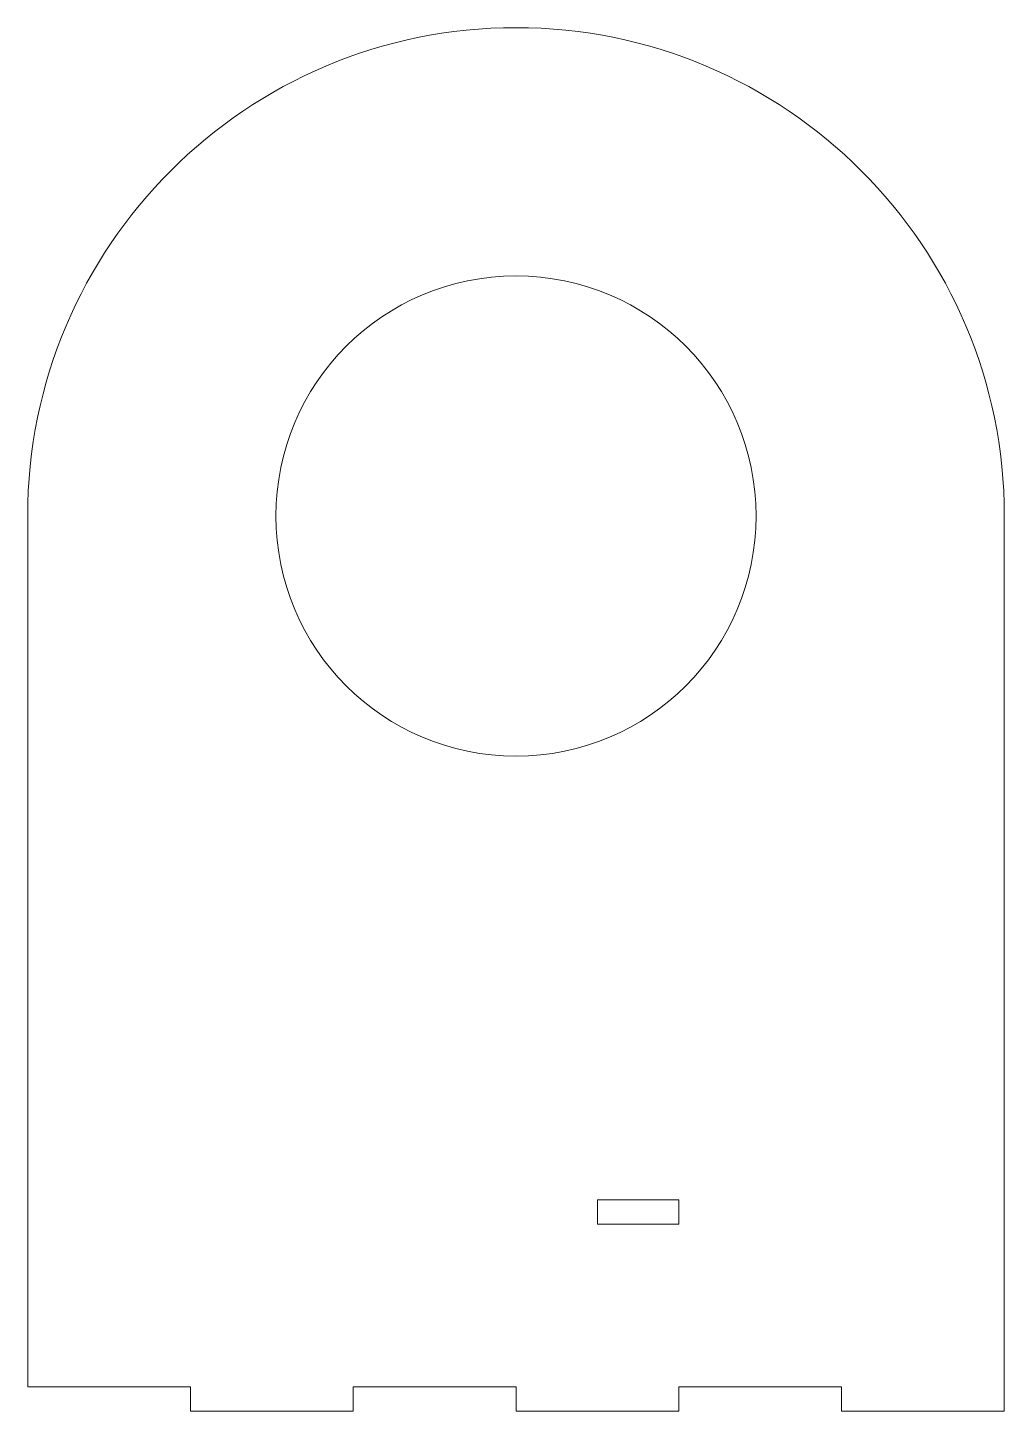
# Model space of a CAD drawing. Header units: millimetres. Extents: x -60 to 60, y -85 to 85.
import ezdxf

# ---------------------------------------------------------------- set-up
doc = ezdxf.new("R2010")
doc.units = ezdxf.units.MM

msp = doc.modelspace()

# ---------------------------------------------------------------- linework, layer by layer
at = {"color": 7, "linetype": 'Continuous', "lineweight": 15}
for p, q in [((-60, -82), (-60, 25)), ((60, -85), (60, 25)), ((10, -62), (10, -59)), ((20, -59), (10, -59)), ((20, -62), (20, -59)), ((20, -62), (10, -62)), ((-60, -82), (-40, -82)), ((-40, -82), (-40, -85)), ((-20, -85), (-20, -82)), ((-20, -82), (0, -82)), ((0, -82), (0, -85)), ((20, -85), (20, -82)), ((20, -82), (40, -82)), ((40, -82), (40, -85)), ((-40, -85), (-20, -85)), ((0, -85), (20, -85)), ((40, -85), (60, -85))]:
    msp.add_line(p, q, dxfattribs=at)
msp.add_circle((0, 25), 29.5, dxfattribs=at)
msp.add_arc((0, 25), 60, 0, 180, dxfattribs=at)

doc.saveas('drawing.dxf')
